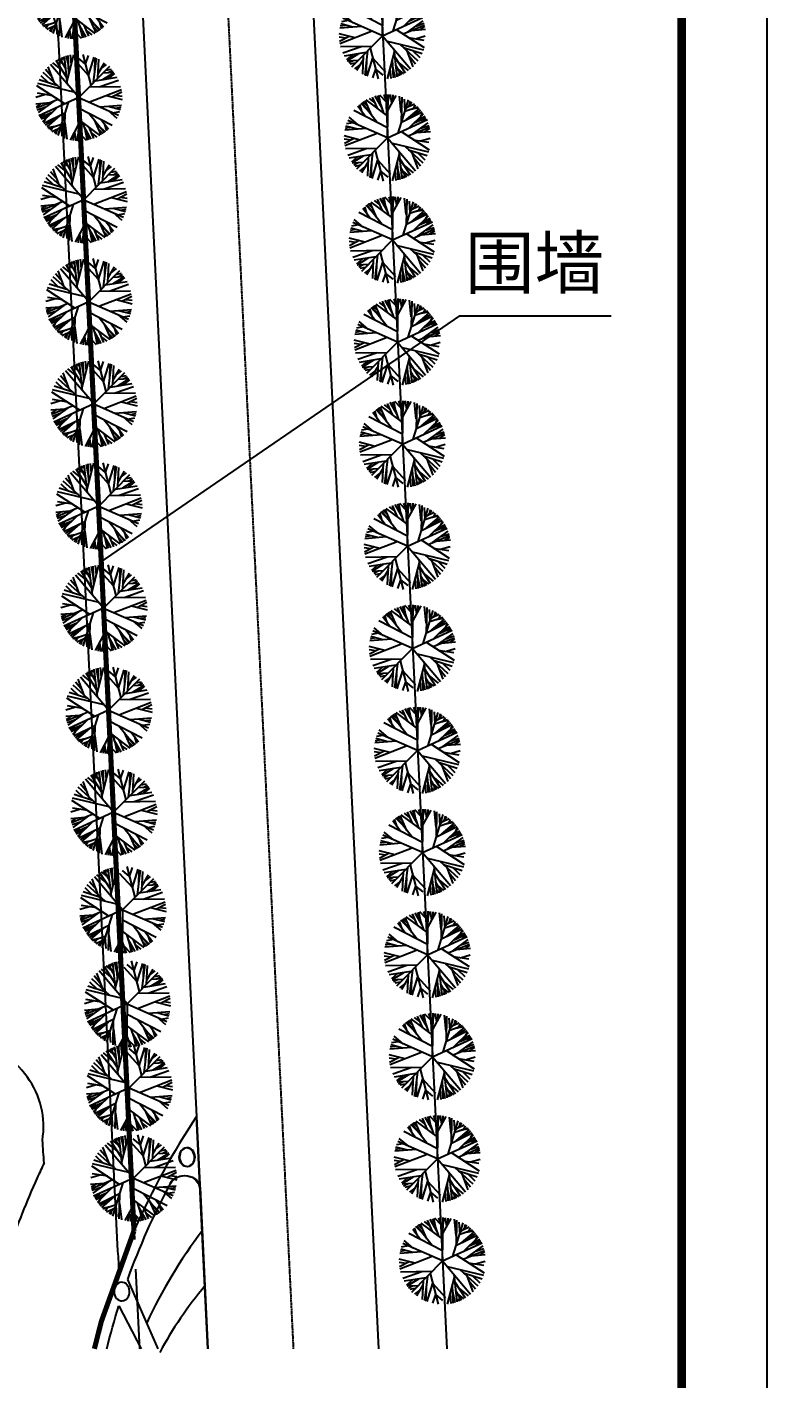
# Model space of a CAD drawing. Extents: x 116619 to 413619, y -387877 to -177877.
# Drawn here: x 370201 to 413619, y -339652 to -260303 of the extents above; entities that cross this region are included whole.
import ezdxf

# ---------------------------------------------------------------- set-up
doc = ezdxf.new("R2010")
doc.units = 0
doc.header["$LTSCALE"] = 35
doc.header["$MEASUREMENT"] = 0
doc.linetypes.add('CENTER', pattern=[2, 1.25, -0.25, 0.25, -0.25])
doc.linetypes.add('DASH', pattern=[0.35, 0.25, -0.1])
doc.layers.get('0').update_dxf_attribs({"linetype": 'CONTINUOUS'})
for name, color, linetype in [('CEN', 10, 'CENTER'), ('CHE', 5, 'CONTINUOUS'), ('HATCH', 252, 'CONTINUOUS'), ('LU', 5, 'CONTINUOUS'), ('PUB_TITLE', 7, 'CONTINUOUS'), ('REN', 4, 'CONTINUOUS'), ('TREE', 84, 'CONTINUOUS'), ('围墙', 252, 'DASH'), ('新路', 21, 'CONTINUOUS'), ('绿化', 84, 'CONTINUOUS')]:
    doc.layers.add(name, color=color, linetype=linetype)
doc.styles.add('DIM_FONT', font='SIMPLEX.shx', dxfattribs={"width": 0.8})
doc.styles.add('STYLE3', font='simhei.ttf')

# ---------------------------------------------------------------- blocks, each defined once
blk = doc.blocks.new('U_B22WGL')
for p, q in [((-851, 510), (-983, 968)), ((-901, 683), (-951, 997)), ((-551, 558), (-915, 1028)), ((-604, 680), (-854, 1076)), ((-469, 371), (-794, 1118)), ((-642, 1066), (-757, 1143)), ((-251, 626), (-727, 1161)), ((-515, 924), (-640, 1209)), ((-423, 820), (-582, 1238)), ((-433, 1083), (-560, 1248)), ((58, -145), (-513, 1284)), ((-28, 739), (-400, 1308)), ((-225, 1039), (-308, 1334)), ((28, 581), (-244, 1349)), ((-88, 1179), (-192, 1358)), ((-140, 350), (547, 1298)), ((-77, 878), (-94, 1371)), ((220, 1013), (137, 1353)), ((166, 755), (279, 1297)), ((257, 8), (624, 1270)), ((385, 448), (996, 1056)), ((509, 571), (750, 1213)), ((626, 884), (890, 1132)), ((798, 742), (1097, 970)), ((-1272, 502), (-851, 510)), ((-94, 234), (-1241, 652)), ((-1058, 682), (-1195, 722)), ((-919, 535), (-1152, 782)), ((-1000, 621), (-1092, 855)), ((-922, 816), (-1054, 897)), ((58, -145), (1266, 784)), ((624, 685), (1195, 870)), ((801, 243), (1395, 586)), ((1040, 381), (1327, 699)), ((1254, 334), (1426, 527)), ((-1148, 66), (-1455, 35)), ((-1210, 104), (-1441, 127)), ((-901, -85), (-1419, 231)), ((-807, 382), (-1386, 345)), ((-469, 371), (-1348, 435)), ((541, 227), (1519, 288)), ((654, 234), (1579, -54)), ((907, 155), (1553, 151)), ((1115, 263), (1464, 443)), ((1151, 154), (1539, 214)), ((1235, 53), (1567, 71)), ((1347, 382), (1495, 362)), ((1372, 279), (1510, 317)), ((58, -145), (-1466, -50)), ((-1298, -143), (-1466, -123)), ((-1069, -75), (-1465, -193)), ((-1174, -68), (-1459, -3)), ((-1200, -114), (-1454, -336)), ((-1114, -317), (-1448, -375)), ((-818, -233), (-1443, -411)), ((-988, -281), (-1423, -503)), ((-996, -448), (-1398, -596)), ((-706, -97), (-1307, -823)), ((-298, -123), (-964, -1276)), ((58, -145), (-623, -1508)), ((58, -145), (1106, -1288)), ((476, -601), (1565, -374)), ((818, -530), (1341, -103)), ((1219, -446), (1439, -205)), ((1219, -446), (1523, -567)), ((-1197, -522), (-1357, -710)), ((-749, -654), (-1286, -863)), ((-1075, -780), (-1247, -932)), ((-503, -476), (-1212, -987)), ((-962, -807), (-1193, -1015)), ((-742, -890), (-1102, -1133)), ((-304, -869), (-281, -1631)), ((-117, -496), (267, -1655)), ((413, -532), (375, -1636)), ((401, -881), (604, -1568)), ((560, -693), (1416, -838)), ((621, -759), (704, -1525)), ((708, -854), (1372, -918)), ((818, -530), (1452, -761)), ((865, -869), (1236, -1112)), ((915, -753), (1436, -795)), ((-889, -990), (-1158, -1063)), ((-447, -1155), (-728, -1451)), ((-531, -1322), (-501, -1563)), ((-295, -1168), (-429, -1589)), ((-375, -1419), (-347, -1614)), ((87, -1111), (-82, -1663)), ((25, -1313), (187, -1664)), ((649, -1019), (876, -1431)), ((672, -1225), (845, -1450)), ((883, -1045), (886, -1425)), ((884, -1219), (955, -1377)), ((973, -1143), (1003, -1341)), ((1041, -985), (1175, -1182)), ((81, -1433), (35, -1669))]:
    blk.add_line(p, q)
at = {"style": 'DIM_FONT', "width": 0.8, "flags": 9}
for tag in ['XSIZE', 'YSIZE']:
    blk.add_attdef(tag, (0, 0), '', height=0.5, dxfattribs=at)
blk = doc.blocks.new('U_B17OXD')
blk.add_blockref('U_B22WGL', (0, 0))
at = {"width": 0.8, "flags": 9}
for tag in ['XSIZE', 'YSIZE']:
    blk.add_attdef(tag, (0, 0), '', height=0.5, dxfattribs=at)
blk = doc.blocks.new('1')
at = {"layer": 'TREE', "xscale": 0.001670603725486081, "yscale": 0.001670603725486081, "zscale": 0.001670603725486081}
blk.add_blockref('U_B17OXD', (-0.052, 0.234), dxfattribs=at)

msp = doc.modelspace()

# ---------------------------------------------------------------- linework, layer by layer
at = {"color": 0}
msp.add_lwpolyline([(374491.7, -291738.2), (395593.9, -277254.5), (404472.2, -277254.5)], dxfattribs=at)
at = {"layer": 'CEN'}
msp.add_line((379945.6, -217631.2), (385825.3, -337880.5), dxfattribs=at)
at = {"layer": 'CHE'}
for p, q in [((385982.7, -238719.6), (390831.3, -337880.5)), ((375994.6, -239208), (380819.3, -337880.5)), ((376813.2, -337880.5), (376586.6, -333217.5))]:
    msp.add_line(p, q, dxfattribs=at)
at = {"layer": 'HATCH'}
for centre, major_axis, start_param, end_param in [((411670, -347247.8), (36976.3, 1808), 2.5321879, 2.725988), ((403702.5, -347637.3), (28267.6, 1382.2), 2.4828291, 2.670381)]:
    msp.add_ellipse(centre, major_axis=major_axis, ratio=0.84, start_param=start_param, end_param=end_param, dxfattribs=at)
at = {"layer": 'LU'}
for p, q in [((380819.3, -337880.5), (380152.3, -324238.3)), ((380819.3, -337880.5), (380152.3, -324238.3)), ((380357.6, -328437), (380819.3, -337880.5)), ((377896.5, -337880.5), (376109.4, -333818.2)), ((375590.2, -335355.6), (376897.3, -337880.5))]:
    msp.add_line(p, q, dxfattribs=at)
msp.add_ellipse((428461.6, -346407.6), major_axis=(55393.4, 2708.5), ratio=0.84, start_param=2.5877534, end_param=2.8994635, dxfattribs=at)
at = {"layer": 'LU', "extrusion": (0, 0, -1)}
for centre, major_axis, start_param, end_param in [((379413.3, -328483.2), (908.4, 44.4), 3.6080815, 6.2831853), ((379449.2, -328481.4), (908.4, 44.4), 3.6080815, 6.2831853), ((428463.5, -346445.7), (54674.2, 2673.4), 3.4777934, 3.6080815), ((428463.5, -346445.7), (54674.2, 2673.4), 3.3870119, 3.4432015)]:
    msp.add_ellipse(centre, major_axis=major_axis, ratio=0.84, start_param=start_param, end_param=end_param, dxfattribs=at)
at = {"layer": 'PUB_TITLE'}
msp.add_lwpolyline([(116619.1, -387876.9), (116619.1, -177876.9), (413619.1, -177876.9), (413619.1, -387876.9)], close=True, dxfattribs=at)
at = {"layer": 'PUB_TITLE', "const_width": 500}
msp.add_lwpolyline([(129119.1, -382876.9), (408619.1, -382876.9), (408619.1, -182876.9), (129119.1, -182876.9)], close=True, dxfattribs=at)
at = {"layer": 'REN', "color": 5}
for p, q in [((372053.9, -240517.9), (376501.3, -331473.7)), ((390186.5, -242790.8), (394836.1, -337880.5))]:
    msp.add_line(p, q, dxfattribs=at)
at = {"layer": '围墙', "ltscale": 2, "const_width": 300}
for points in [[(296351.8, -228951.1), (315765.9, -227327.2), (357323.7, -226252.5), (367507, -230475.2), (372053.9, -240517.9), (376476.2, -330961.2)], [(296351.8, -228951.1), (315765.9, -227327.2), (357323.7, -226252.5), (367507, -230475.2), (372053.9, -240517.9), (376476.2, -330961.2)], [(376476.2, -330961.2), (374562, -336272.7), (374152.7, -337880.5)]]:
    msp.add_lwpolyline(points, dxfattribs=at)
at = {"layer": '新路'}
msp.add_line((375532.9, -332144.8), (372069.7, -261316.4), dxfattribs=at)
for centre, radius, start, end in [((366076.8, -261609.4), 6000, 2.799323, 101.429837), ((366165.9, -324859.4), 5000, 350.945492, 81.049976), ((326949.8, -329476.6), 44319.7, 3.2264, 4.958001), ((364191, -333355), 11406.3, 359.772385, 6.090692)]:
    msp.add_arc(centre, radius, start, end, dxfattribs=at)
msp.add_open_spline([(371199.2, -326982.2), (371061.1, -327272.7), (370925.9, -327564.4), (370484.1, -328542.4), (370190.7, -329233.5), (369637, -330626.3), (369376.6, -331327.9), (368889.5, -332740.5), (368662.7, -333451.4), (368243.4, -334881.2), (368050.9, -335600.1), (367750, -336840.1), (367633.3, -337359.6), (367525.5, -337880.5)], degree=3, knots=[2.71804231, 2.71804231, 2.71804231, 2.71804231, 2.73546933, 2.73546933, 2.77626854, 2.77626854, 2.81706776, 2.81706776, 2.85786697, 2.85786697, 2.89866618, 2.89866618, 2.92791621, 2.92791621, 2.92791621, 2.92791621], dxfattribs=at)
at = {"layer": '绿化', "color": 84, "extrusion": (0, 0, -1)}
msp.add_ellipse((379570.3, -326635.2), major_axis=(-26.6, 543.7), ratio=0.8333333, dxfattribs=at)
for centre in [(379606.2, -326633.5), (375761.3, -334520.9)]:
    msp.add_ellipse(centre, major_axis=(-26.6, 543.7), ratio=0.8333333, start_param=3.1415927, end_param=9.424778, dxfattribs=at)

# ---------------------------------------------------------------- block references
at = {"layer": '绿化', "color": 84, "xscale": 1000, "yscale": 1000, "zscale": 1000}
for p, rotation in [((372933, -258496.4), 92.79932286661668), ((391065.6, -260769.3), 272.7993228667207), ((373226, -264489.2), 92.79932286661668), ((391358.6, -266762.1), 272.7993228667207), ((373519, -270482.1), 92.79932286661668), ((391651.7, -272755), 272.7993228667207), ((373812.1, -276474.9), 92.79932286661668), ((391944.7, -278747.8), 272.7993228667207), ((374105.1, -282467.7), 92.79932286661668), ((392237.7, -284740.7), 272.7993228667207), ((374398.1, -288460.6), 92.79932286661668), ((392530.7, -290733.5), 272.7993228667207), ((374691.1, -294453.4), 92.79932286661668), ((392823.8, -296726.4), 272.7993228667207), ((374984.2, -300446.3), 92.79932286661668), ((393116.8, -302719.2), 272.7993228667207), ((375277.2, -306439.1), 92.79932286661668), ((393409.8, -308712), 272.7993228667207), ((375804.7, -312159.7), 92.79932286661668), ((393702.9, -314704.9), 272.7993228667207), ((376074.9, -317685.6), 92.79932286661668), ((393995.9, -320697.7), 272.7993228667207), ((376194.5, -322612), 92.79932286661668), ((394288.9, -326690.6), 272.7993228667207), ((376437.6, -327908.8), 92.79932286661668), ((394581.9, -332683.4), 272.7993228667207)]:
    msp.add_blockref('1', p, dxfattribs=dict(at, rotation=rotation))

# ---------------------------------------------------------------- texts
at = {"color": 0, "style": 'STYLE3'}
msp.add_text('围墙', height=3000, rotation=0.015773, dxfattribs=at).set_placement((395890, -275639.6))

doc.saveas('drawing.dxf')
